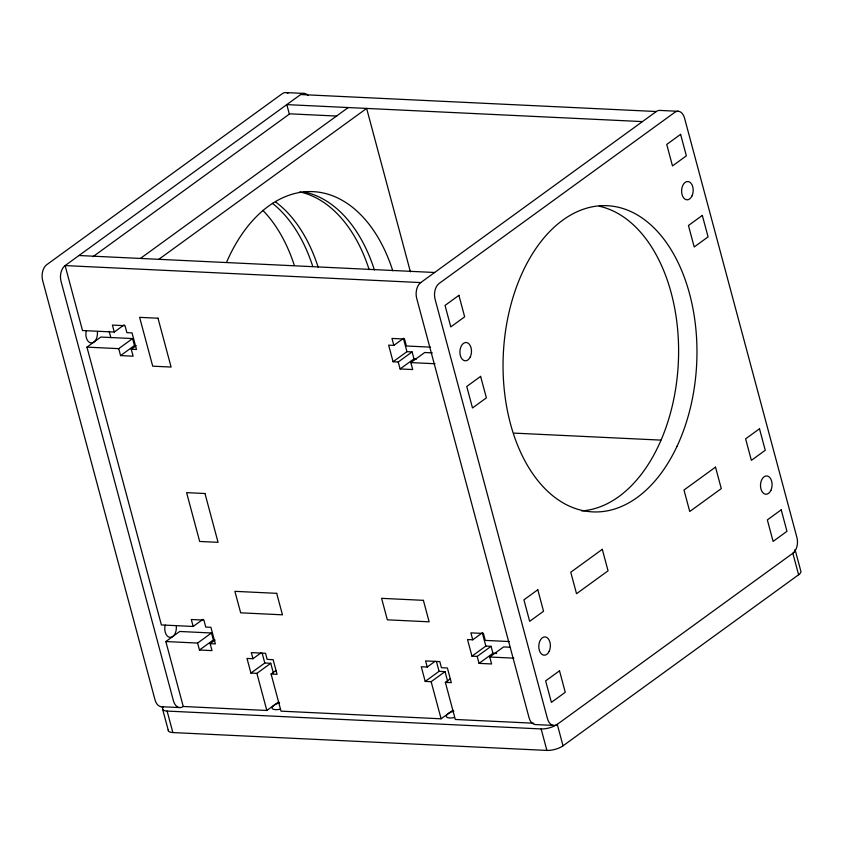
<?xml version="1.0" encoding="UTF-8"?>
<svg xmlns="http://www.w3.org/2000/svg" width="843" height="843" viewBox="0 0 843 843"><rect width="100%" height="100%" fill="white"/><g stroke="black" fill="none" stroke-linecap="round" stroke-linejoin="round"><path stroke-width="1.26" d="M678.573 111.318L660.185 110.433A11.876 7.503 -87.3 0 0 656.328 111.518L300.688 94.532L65.111 265.587A11.876 7.503 -87.3 0 0 61.044 281.372L173.426 700.775A11.876 7.503 -87.3 0 0 183.247 706.487L266.831 710.47L278.717 701.84M92.972 256.683L289.729 113.826L336.789 116.071M140.412 258.443L348.243 107.546M158.8 259.328L366.631 108.42L410.415 271.836M203.068 619.268L193.163 626.465L161.392 624.948L86.955 347.126L100.833 337.052L132.593 338.57L134.458 345.525L120.581 355.598L118.715 348.644L132.593 338.57M656.328 111.518L420.752 282.574L65.111 265.587L82.509 330.53L114.269 332.047L124.184 324.85M120.581 355.598L133.12 356.199L131.255 349.244L136.208 345.641M398.233 361.984L400.098 368.949L413.976 358.876L412.111 351.91L398.233 361.984L393.08 361.742L388.634 345.145L393.85 345.388L403.765 338.191M393.08 361.742L406.958 351.668L412.111 351.91M400.098 368.949L412.701 369.55L410.836 362.595L424.714 352.511L432.333 352.88M183.247 706.487L165.839 641.544L179.717 631.47L211.477 632.988L213.342 639.942L199.475 650.016L197.61 643.061L211.477 632.988M199.475 650.016L212.004 650.617L210.139 643.662L215.102 640.058M273.417 673.188L270.761 663.293L256.883 673.367L250.929 673.083L246.999 658.436L252.963 658.72L260.887 652.956M250.929 673.083L264.807 663.009L270.761 663.293M452.986 710.154L441.1 718.794L281.035 711.155L271.098 674.042L276.051 670.448M447.686 681.502L445.03 671.608L431.152 681.681L425.199 681.397L421.279 666.75L427.232 667.034L435.157 661.281M477.191 656.412L479.056 663.367L492.934 653.293L491.069 646.328L477.191 656.412L471.964 656.16L467.517 639.563L472.744 639.805L482.649 632.608M425.199 681.397L439.077 671.323L445.03 671.608M471.964 656.16L485.842 646.086L491.069 646.328M533.682 723.21L455.304 719.469L445.367 682.366L450.32 678.763M479.056 663.367L491.595 663.968L489.73 657.003L503.608 646.929L509.952 647.234M168.379 729.669A11.876 4.162 -15 0 0 172.868 732.567L546.896 750.418A11.876 4.162 -15 0 0 563.029 745.823L798.616 574.768A11.876 4.162 -15 0 0 800.829 571.08L795.065 549.594A11.876 4.162 -15 0 1 792.852 553.282L557.276 724.337A11.876 4.162 -15 0 1 541.143 728.942L167.114 711.081A11.876 4.162 -15 0 1 163.373 706.919M286.156 92.582L304.544 93.457M642.45 121.592L286.81 104.616L289.423 114.374M78.989 255.513L434.63 272.489M430.531 347.147L406.389 345.988L404.524 339.034L391.984 338.433L393.85 345.388M413.976 358.876L416.495 358.992M86.955 347.126L118.715 348.644M131.255 349.244L136.482 349.497L132.035 332.89L126.871 332.648L125.006 325.683L112.404 325.082L114.269 332.047M410.836 362.595L434.977 363.744M514.135 433.112L660.764 440.109M509.414 641.555L485.283 640.406L483.418 633.451L470.879 632.851L472.744 639.805M492.934 653.293L496.696 653.473M165.839 641.544L197.61 643.061M210.139 643.662L215.365 643.904L210.919 627.308L205.755 627.066L203.89 620.1L191.298 619.5L193.163 626.465M489.73 657.003L513.861 658.162M271.098 674.042L277.052 674.326L273.121 659.679L267.168 659.395L265.534 653.293L251.319 652.619L252.963 658.72M445.367 682.366L451.321 682.651L447.391 668.004L441.437 667.719L439.804 661.618L425.589 660.933L427.232 667.034M161.002 706.687L179.39 707.562M553.419 725.423L535.031 724.537A11.876 7.503 -87.3 0 1 529.067 717.762L416.695 298.348A11.876 7.503 -87.3 0 1 420.752 282.574M798.616 574.768L792.852 553.282A11.876 7.503 -87.3 0 0 796.92 537.507L684.537 118.094A11.876 7.503 -87.3 0 0 674.716 112.393L439.14 283.448A11.876 7.503 -87.3 0 0 435.083 299.223L547.455 718.636A11.876 7.503 -87.3 0 0 557.276 724.337L563.029 745.823M541.143 728.942L546.896 750.418M403.46 338.623L406.958 351.668M482.344 633.04L485.842 646.086M436.463 661.565L439.077 671.323M431.152 681.681L441.1 718.794M262.184 653.241L264.807 663.009M256.883 673.367L266.831 710.47M109.158 331.32L110.865 337.664M167.114 711.081L172.868 732.567M162.646 709.29L168.4 730.776M300.688 94.532A11.876 7.503 -87.3 0 1 308.138 95.544M279.781 709.311A9.178 3.214 -15 0 1 271.973 707.878A9.178 3.214 -15 0 1 279.634 702.777M454.05 717.635A9.178 3.214 -15 0 1 446.242 716.192A9.178 3.214 -15 0 1 453.903 711.102M162.962 706.539A11.876 7.503 -87.3 0 1 155.038 699.901L42.656 280.487A11.876 7.503 -87.3 0 1 46.723 264.713L282.3 93.657A11.876 7.503 -87.3 0 1 288.053 93.246M262.9 210.413A153.257 96.797 -87.3 0 1 294.165 264.892M97.419 332.174A9.178 5.796 -87.3 0 1 90.918 342.922A9.178 5.796 -87.3 0 1 86.302 330.677M176.313 626.591A9.178 5.796 -87.3 0 1 169.801 637.34A9.178 5.796 -87.3 0 1 165.196 625.085M272.415 203.289A153.257 96.797 -87.3 0 1 312.553 265.766M599.236 206.208A153.257 96.797 -87.3 0 1 678.215 364.914A153.257 96.797 -87.3 0 1 581.702 510.921M226.799 261.741A153.257 96.797 -87.3 0 1 392.785 270.824M303.786 191.898A153.257 96.797 -87.3 0 1 374.397 269.95M275.598 201.972A153.257 96.797 -87.3 0 1 318.18 267.263M299.802 191.909A153.257 96.797 -87.3 0 1 369.171 269.697M458.908 295.345L445.03 305.419L450.784 326.905L464.662 316.831L458.908 295.345M680.607 134.364L666.729 144.438L672.482 165.923L686.36 155.85L680.607 134.364M480.615 376.389L466.748 386.473L472.501 407.949L486.379 397.875L480.615 376.389M702.324 215.418L688.446 225.492L694.2 246.978L708.078 236.894L702.324 215.418M537.792 589.763L523.914 599.837L529.667 621.323L543.545 611.238L537.792 589.763M759.49 428.781L745.623 438.855L751.376 460.341L765.254 450.267L759.49 428.781M602.302 549.33L570.764 572.228L576.528 593.714L608.056 570.816L602.302 549.33M715.517 467.127L683.989 490.025L689.743 511.511L721.281 488.613L715.517 467.127M559.51 670.807L545.632 680.881L551.385 702.367L565.263 692.293L559.51 670.807M781.208 509.836L767.341 519.91L773.094 541.396L786.972 531.311L781.208 509.836M158.01 318.222L139.622 317.347L152.709 366.178L171.097 367.053L158.01 318.222M204.975 493.513L186.588 492.628L199.675 541.459L218.063 542.334L204.975 493.513M276.694 593.335L234.902 591.343L240.666 612.819L282.458 614.821L276.694 593.335M423.386 600.332L381.594 598.34L387.348 619.826L429.14 621.818L423.386 600.332M770.902 490.331A9.178 5.796 -87.3 0 0 767.046 475.947A9.178 5.796 -87.3 0 0 760.934 488.982A9.178 5.796 -87.3 0 0 770.902 490.331M470.31 356.884A9.178 5.796 -87.3 0 0 466.453 342.511A9.178 5.796 -87.3 0 0 460.341 355.535A9.178 5.796 -87.3 0 0 470.31 356.884M692.008 195.913A9.178 5.796 -87.3 0 0 688.162 181.54A9.178 5.796 -87.3 0 0 682.04 194.564A9.178 5.796 -87.3 0 0 692.008 195.913M549.193 651.302A9.178 5.796 -87.3 0 0 545.347 636.929A9.178 5.796 -87.3 0 0 539.225 649.953A9.178 5.796 -87.3 0 0 549.193 651.302M676.992 446.368A153.257 96.797 -87.3 0 0 612.64 206.198A153.257 96.797 -87.3 0 0 510.468 423.829A153.257 96.797 -87.3 0 0 676.992 446.368"/></g></svg>
